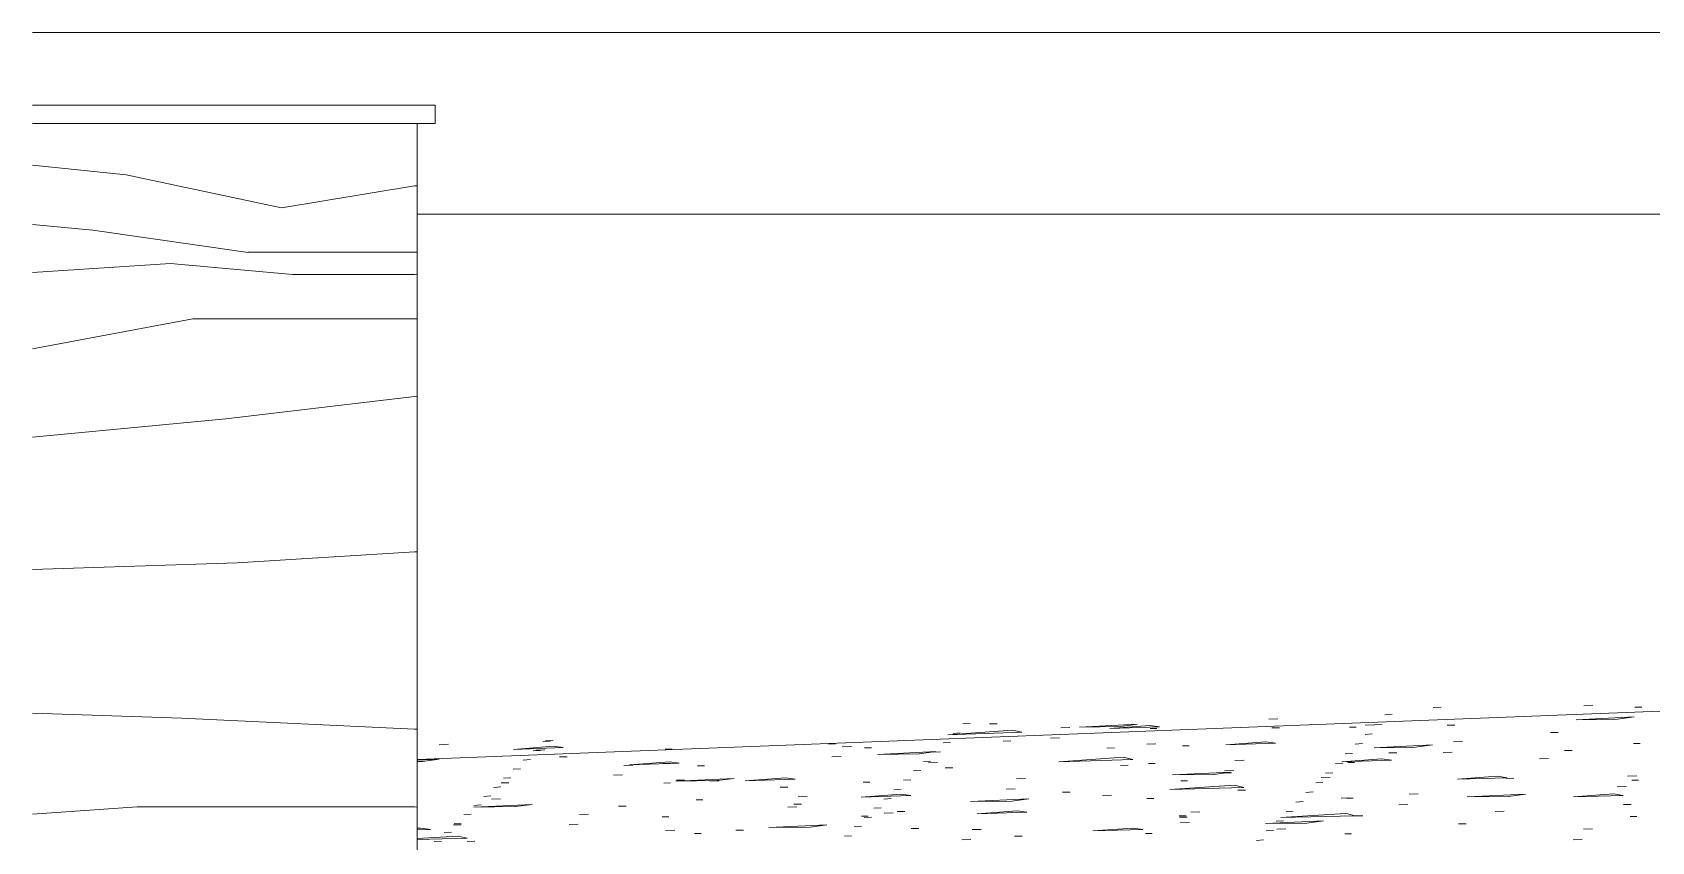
# Model space of a CAD drawing. Header units: millimetres. Extents: x 9199 to 175431, y -4466 to 35300.
# Drawn here: x 13035 to 13926, y 555 to 1000 of the extents above; entities that cross this region are included whole.
import ezdxf

# ---------------------------------------------------------------- set-up
doc = ezdxf.new("R2010")
doc.units = ezdxf.units.MM
for name, color, linetype, lineweight in [('A-FLOR', 192, 'Continuous', 9), ('A-FLOR-PATT', 8, 'Continuous', 9), ('A-WALL', 113, 'Continuous', 9), ('A-WALL-PATT', 111, 'Continuous', 9)]:
    doc.layers.add(name, color=color, linetype=linetype, lineweight=lineweight)

# ---------------------------------------------------------------- blocks, each defined once
blk = doc.blocks.new('FP_27-TKCS_MẶT ĐỨNG HƯỚNG ĐÔNG')
at = {"layer": 'A-FLOR-PATT'}
for p, q in [((13779.01, 624.81), (13782.99, 625.06)), ((13805.66, 628.9), (13809.9, 628.98)), ((13884.11, 622.1), (13916.1, 623.72)), ((13888.36, 629.88), (13893.35, 630.1)), ((13906.86, 622.42), (13916.11, 623.72)), ((13916.5, 629.02), (13920.21, 629.04)), ((13538.69, 613.93), (13574.26, 616.49)), ((13538.69, 613.93), (13579.35, 615.25)), ((13541.62, 614.66), (13545.6, 614.91)), ((13547.05, 619.84), (13551.04, 620.1)), ((13561.63, 619.85), (13565.87, 619.93)), ((13579.36, 615.26), (13574.27, 616.49)), ((13600.84, 617.66), (13605.82, 617.87)), ((13611.1, 618.06), (13643.09, 619.68)), ((13611.1, 618.06), (13633.85, 618.41)), ((13627.88, 617.37), (13649.89, 619.07)), ((13627.88, 617.37), (13655.2, 618.32)), ((13633.85, 618.41), (13643.1, 619.68)), ((13655.21, 618.32), (13649.9, 619.07)), ((13649.96, 617.39), (13653.67, 617.42)), ((13715.26, 622.51), (13720.24, 622.72)), ((13716.83, 617.65), (13721.08, 617.72)), ((13759.57, 618.13), (13763.28, 618.16)), ((13768.14, 614.11), (13772.13, 614.36)), ((13768.26, 619.21), (13773.24, 619.41)), ((13773.58, 619.46), (13777.56, 619.71)), ((13813.27, 619.16), (13817.51, 619.23)), ((13870.11, 615.06), (13874.35, 615.12)), ((13884.11, 622.1), (13906.86, 622.42)), ((13259.18, 608.42), (13264.16, 608.64)), ((13299.98, 605.88), (13322, 607.54)), ((13299.98, 605.88), (13327.31, 606.84)), ((13312.18, 605.49), (13317.16, 605.7)), ((13316.18, 610), (13320.17, 610.25)), ((13317.6, 610.77), (13321.85, 610.85)), ((13327.32, 606.84), (13322.01, 607.54)), ((13383.41, 605.89), (13387.12, 605.92)), ((13472.81, 608.87), (13477.05, 608.94)), ((13480.73, 607.25), (13485.72, 607.46)), ((13493.03, 606.73), (13496.74, 606.76)), ((13536.18, 609.48), (13540.17, 609.73)), ((13569.24, 610.46), (13573.48, 610.53)), ((13595.15, 612), (13600.14, 612.2)), ((13626.08, 606.57), (13630.33, 606.63)), ((13648.16, 608.74), (13653.14, 608.94)), ((13667.74, 607.87), (13671.45, 607.89)), ((13691.59, 608.28), (13713.6, 609.96)), ((13691.59, 608.28), (13718.91, 609.19)), ((13718.92, 609.19), (13713.61, 609.96)), ((13762.71, 608.77), (13766.7, 609.02)), ((13773.16, 606.78), (13805.15, 608.33)), ((13773.16, 606.78), (13795.91, 607.07)), ((13795.91, 607.07), (13805.16, 608.33)), ((13816.71, 610.04), (13821.7, 610.24)), ((13915.63, 609.01), (13919.34, 609.02)), ((13246.94, 599.85), (13259.14, 600.45)), ((13246.94, 599.19), (13249.89, 599.24)), ((13249.9, 599.24), (13259.14, 600.45)), ((13305.32, 599.98), (13309.3, 600.22)), ((13310.75, 604.99), (13314.74, 605.23)), ((13325.21, 601.73), (13329.46, 601.8)), ((13360.63, 597.06), (13365.61, 597.26)), ((13363.69, 597.34), (13385.71, 598.98)), ((13363.69, 597.34), (13391.02, 598.26)), ((13382.06, 598.05), (13386.3, 598.12)), ((13391.03, 598.26), (13385.72, 598.98)), ((13401.19, 596.75), (13404.9, 596.77)), ((13475.05, 601.69), (13480.04, 601.89)), ((13500.15, 603.07), (13532.15, 604.63)), ((13500.15, 603.07), (13522.9, 603.39)), ((13522.91, 603.4), (13532.15, 604.63)), ((13525.32, 599.15), (13529.31, 599.39)), ((13528.05, 598.48), (13533.04, 598.68)), ((13530.75, 604.31), (13534.74, 604.55)), ((13599.72, 599.05), (13635.3, 601.53)), ((13599.72, 599.05), (13640.38, 600.27)), ((13633.69, 597.06), (13637.94, 597.12)), ((13640.4, 600.28), (13635.31, 601.54)), ((13649.09, 598.13), (13652.8, 598.15)), ((13696.61, 599.71), (13701.59, 599.91)), ((13751.85, 598.12), (13755.83, 598.36)), ((13755.3, 598.98), (13777.31, 600.63)), ((13755.3, 598.98), (13782.62, 599.85)), ((13757.28, 603.44), (13761.26, 603.69)), ((13758.7, 598.57), (13762.41, 598.58)), ((13782.63, 599.85), (13777.32, 600.63)), ((13781.29, 603.93), (13785.53, 603.99)), ((13811.03, 604.22), (13816.01, 604.41)), ((13864.03, 600.67), (13869.02, 600.86)), ((13877.72, 605.21), (13881.96, 605.26)), ((13293.23, 587.47), (13297.48, 587.54)), ((13294.45, 589.99), (13298.44, 590.23)), ((13299.88, 594.98), (13303.87, 595.22)), ((13354.95, 591.6), (13359.93, 591.79)), ((13389.2, 588.43), (13421.2, 589.94)), ((13389.2, 588.43), (13411.95, 588.73)), ((13389.67, 588.9), (13393.91, 588.96)), ((13407.95, 588.43), (13412.93, 588.62)), ((13411.96, 588.73), (13421.2, 589.94)), ((13427.4, 588.6), (13449.42, 590.21)), ((13427.4, 588.6), (13454.73, 589.47)), ((13454.74, 589.47), (13449.43, 590.21)), ((13492.16, 587.91), (13495.87, 587.93)), ((13514.45, 588.85), (13518.44, 589.08)), ((13519.89, 593.99), (13523.87, 594.23)), ((13537.26, 595.71), (13541.5, 595.78)), ((13576.5, 589.6), (13581.49, 589.79)), ((13662.21, 591.81), (13694.21, 593.3)), ((13662.21, 591.81), (13684.96, 592.06)), ((13666.87, 588.55), (13670.58, 588.57)), ((13684.96, 592.07), (13694.21, 593.3)), ((13690.54, 592.99), (13694.78, 593.04)), ((13690.93, 593.99), (13695.91, 594.18)), ((13740.98, 587.5), (13744.97, 587.74)), ((13743.93, 590.49), (13748.91, 590.68)), ((13746.41, 592.81), (13750.4, 593.05)), ((13819.01, 589.48), (13841.02, 591.1)), ((13819.01, 589.48), (13846.33, 590.29)), ((13846.34, 590.29), (13841.03, 591.1)), ((13845.74, 589.92), (13849.98, 589.96)), ((13912.48, 591.2), (13917.47, 591.39)), ((13914.77, 589), (13918.48, 589.01)), ((13283.59, 580.03), (13287.57, 580.26)), ((13287.85, 578.58), (13292.83, 578.77)), ((13289.02, 585), (13293.01, 585.24)), ((13382.54, 587.37), (13386.25, 587.39)), ((13446.51, 585.04), (13450.75, 585.09)), ((13456.4, 579.69), (13461.39, 579.88)), ((13491.11, 579.65), (13513.13, 581.23)), ((13491.11, 579.65), (13518.44, 580.47)), ((13503.59, 578.58), (13507.58, 578.81)), ((13509.02, 583.71), (13513.01, 583.94)), ((13518.45, 580.47), (13513.14, 581.23)), ((13570.82, 583.98), (13575.81, 584.16)), ((13601.71, 582.26), (13605.96, 582.31)), ((13623.82, 580.52), (13628.81, 580.71)), ((13648.22, 578.87), (13651.93, 578.88)), ((13660.76, 583.87), (13696.33, 586.27)), ((13660.76, 583.87), (13701.42, 584.99)), ((13701.43, 584.99), (13696.34, 586.27)), ((13698.15, 583.37), (13702.39, 583.42)), ((13735.55, 582.21), (13739.54, 582.44)), ((13754.99, 579.11), (13759.23, 579.15)), ((13757.84, 579), (13761.55, 579.01)), ((13792.38, 581.17), (13797.37, 581.35)), ((13824.27, 579.74), (13856.26, 581.16)), ((13824.27, 579.74), (13847.02, 579.93)), ((13847.02, 579.93), (13856.27, 581.16)), ((13882.72, 579.76), (13904.73, 581.35)), ((13882.72, 579.76), (13910.04, 580.53)), ((13910.05, 580.53), (13904.74, 581.35)), ((13906.8, 585.32), (13911.79, 585.5)), ((13272.72, 570.1), (13276.71, 570.33)), ((13278.16, 575.06), (13282.14, 575.29)), ((13278.25, 574.15), (13310.25, 575.6)), ((13278.25, 574.15), (13301, 574.43)), ((13301.01, 574.43), (13310.25, 575.61)), ((13336.3, 569.99), (13341.28, 570.18)), ((13357.69, 574.59), (13361.93, 574.64)), ((13400.32, 578.18), (13404.03, 578.2)), ((13450.72, 574.17), (13455.7, 574.35)), ((13454.12, 575.77), (13458.36, 575.82)), ((13498.16, 573.46), (13502.14, 573.68)), ((13503.72, 570.76), (13508.71, 570.94)), ((13510.96, 571.72), (13515.2, 571.77)), ((13551.26, 577.19), (13583.26, 578.63)), ((13551.26, 577.19), (13574.01, 577.42)), ((13554.82, 570.48), (13576.84, 572.03)), ((13554.82, 570.48), (13582.15, 571.26)), ((13574.02, 577.42), (13583.26, 578.63)), ((13582.16, 571.26), (13576.85, 572.03)), ((13672.28, 571.34), (13677.26, 571.52)), ((13721.79, 568.38), (13757.37, 570.7)), ((13724.68, 571.63), (13728.67, 571.86)), ((13730.12, 576.92), (13734.1, 577.14)), ((13762.47, 569.39), (13757.38, 570.71)), ((13786.7, 575.39), (13791.68, 575.57)), ((13839.7, 571.65), (13844.68, 571.83)), ((13910.19, 575.61), (13914.44, 575.64)), ((13246.94, 562.49), (13248.94, 562.63)), ((13246.94, 561.69), (13254.25, 561.9)), ((13254.26, 561.9), (13248.95, 562.63)), ((13266.94, 564.31), (13271.18, 564.36)), ((13267.29, 565.15), (13271.28, 565.37)), ((13330.62, 564.58), (13335.6, 564.75)), ((13381.68, 568.86), (13385.39, 568.87)), ((13383.62, 561.21), (13388.6, 561.39)), ((13422.14, 561.41), (13426.38, 561.45)), ((13440.31, 562.93), (13472.31, 564.31)), ((13440.31, 562.93), (13463.06, 563.13)), ((13463.07, 563.13), (13472.31, 564.31)), ((13487.29, 563.23), (13491.28, 563.46)), ((13491.29, 569.09), (13495, 569.1)), ((13492.73, 568.34), (13496.71, 568.57)), ((13518.57, 562.35), (13522.81, 562.39)), ((13552.17, 561.73), (13557.16, 561.9)), ((13618.53, 561.1), (13640.55, 562.63)), ((13618.53, 561.1), (13645.86, 561.83)), ((13645.87, 561.83), (13640.56, 562.63)), ((13666, 569.25), (13669.71, 569.25)), ((13666.17, 568.52), (13670.41, 568.56)), ((13666.59, 565.67), (13671.58, 565.84)), ((13713.32, 565.14), (13745.32, 566.51)), ((13713.32, 565.14), (13736.07, 565.3)), ((13713.82, 561.09), (13717.81, 561.31)), ((13719.25, 566.36), (13723.24, 566.58)), ((13719.6, 561.97), (13724.58, 562.14)), ((13721.79, 568.38), (13762.45, 569.39)), ((13736.07, 565.3), (13745.32, 566.51)), ((13762.6, 569.39), (13766.84, 569.42)), ((13819.44, 564.93), (13823.68, 564.97)), ((13888.15, 562.03), (13893.14, 562.19)), ((13913.9, 569.01), (13917.61, 569)), ((13246.94, 556.81), (13269.45, 558.24)), ((13246.94, 556.32), (13274.54, 557.03)), ((13256.43, 555.27), (13260.41, 555.49)), ((13261.86, 560.2), (13265.84, 560.42)), ((13274.55, 557.03), (13269.47, 558.24)), ((13274.55, 555.29), (13278.79, 555.33)), ((13399.46, 559.62), (13403.17, 559.63)), ((13481.86, 558.14), (13485.85, 558.35)), ((13546.49, 556.15), (13551.48, 556.32)), ((13575.41, 558.11), (13579.66, 558.15)), ((13647.35, 559.62), (13651.06, 559.62)), ((13708.39, 555.84), (13712.37, 556.05)), ((13756.97, 559.44), (13760.68, 559.44)), ((13882.47, 556.19), (13887.46, 556.35))]:
    blk.add_line(p, q, dxfattribs=at)

msp = doc.modelspace()

# ---------------------------------------------------------------- hatches: boundary and pattern name
at = {"layer": 'A-WALL-PATT'}
h = msp.add_hatch(dxfattribs=at)
h.set_pattern_fill('FP_11', color=256, style=0, pattern_type=2)
h.set_pattern_definition([(0, (51388.93, 1200), (1219.2, 304.8), [50.292, -864.108, 50.292, -864.108, -4876.8]), (0, (51388.93, 1200), (1219.2, 304.8), [-1828.8, 50.292, -1778.508, 50.292, -864.108, -2133.6]), (0, (51388.93, 1200), (1219.2, 304.8), [-4572, 50.292, -559.308, 50.292, -1473.708]), (120, (51846.14, 1352.4), (-873.5645, 903.4582), [50.292, -864.108, 50.292, -5740.908]), (120, (51846.14, 1352.4), (-873.5645, 903.4582), [-964.692, -864.108, 50.292, -1778.508, -3048]), (120, (51846.14, 1352.4), (-873.5645, 903.4582), [-3657.6, 50.292, -864.108, 50.292, -2083.308]), (120, (51846.14, 1352.4), (-873.5645, 903.4582), [-4622.292, -559.308, 50.292, -1473.708]), (240, (51998.54, 1962), (-345.6355, -1208.2582), [50.292, -864.108, 50.292, -5740.908]), (240, (51998.54, 1962), (-345.6355, -1208.2582), [-964.692, -864.108, 50.292, -1778.508, -3048]), (240, (51998.54, 1962), (-345.6355, -1208.2582), [-3657.6, 50.292, -864.108, 50.292, -2083.308]), (240, (51998.54, 1962), (-345.6355, -1208.2582), [-4622.292, -559.308, 50.292, -1473.708])])
h.paths.add_polyline_path([(13035.47, 500), (13246.94, 500), (13246.94, 950), (13035.47, 950), (13035.47, 573.08)])
h = msp.add_hatch(dxfattribs=at)
h.set_pattern_fill('FP_16', color=256, style=0, pattern_type=2)
h.set_pattern_definition([(349.695, (13430.91, 869.39), (3657.598, -609.61), [68.155, -6747.38]), (0, (13497.97, 857.2), (609.6, 609.6), [67.06, -542.54]), (18.435, (13565.02, 857.2), (1219.2, 609.6), [57.83, -1869.9]), (172.875, (13619.89, 875.49), (4267.199, -609.599), [49.15, -4865.604]), (174.806, (13571.12, 881.584), (6096.004, -609.5547), [67.333, -6665.92]), (194.036, (13504.06, 887.68), (-1828.802, -609.592), [75.4, -2438.04]), (9.462, (13479.68, 869.39), (3048.005, 609.584), [37.08, -3670.97]), (353.66, (13516.256, 875.49), (-4876.801, 609.5835), [55.2, -5464.96]), (185.711, (13571.12, 869.39), (-5486.395, -609.6394), [61.264, -6065.14]), (168.69, (13510.16, 863.3), (2438.4, -609.603), [31.08, -3077.28]), (354.806, (13376.05, 863.296), (-6096.004, 609.555), [67.333, -6665.92]), (348.69, (13443.1, 857.2), (-2438.4, 609.603), [62.17, -3046.19]), (0, (13504.06, 845), (609.6, 609.6), [73.15, -536.45]), (20.556, (13577.216, 845.01), (3048, 1219.197), [52.084, -5156.34]), (3.814, (13625.984, 863.296), (8534.4012, 609.589), [91.643, -9072.654]), (354.806, (13717.424, 869.39), (-6096.004, 609.5547), [67.333, -6665.92]), (0, (13784.5, 863.3), (609.6, 609.6), [67.06, -542.54]), (5.194, (13241.936, 863.296), (6096.004, 609.555), [67.333, -6665.92]), (354.806, (13308.99, 869.39), (-6096.004, 609.555), [67.333, -6665.92]), (0, (13241.94, 875.5), (609.6, 609.6), [36.58, -573.02]), (5.194, (13278.51, 875.49), (6096.004, 609.555), [67.333, -6665.92]), (0, (13345.57, 881.6), (609.6, 609.6), [60.96, -548.64]), (10.305, (13406.53, 881.584), (-3657.598, -609.61), [68.155, -6747.38]), (5.194, (13473.584, 893.776), (6096.004, 609.5547), [67.333, -6665.92]), (354.806, (13540.64, 899.87), (-6096.004, 609.5547), [67.333, -6665.92]), (354.806, (13607.696, 893.776), (-6096.004, 609.5547), [67.333, -6665.92]), (351.87, (13674.75, 887.68), (-3657.6, 609.593), [86.21, -4224.31]), (0, (13760.1, 875.5), (609.6, 609.6), [91.44, -518.16]), (347.471, (13735.71, 509.73), (3047.999, -609.611), [56.2, -5564.033]), (354.289, (13790.576, 497.536), (-5486.395, 609.6394), [61.264, -6065.14]), (8.13, (13735.71, 509.73), (3657.6, 609.593), [43.105, -4267.42]), (9.462, (13778.38, 515.82), (3048.005, 609.584), [74.16, -3633.89]), (0, (13241.94, 528), (609.6, 609.6), [73.15, -536.45]), (350.538, (13315.09, 528.02), (-3048.005, 609.584), [37.08, -3670.97]), (201.8, (13351.66, 521.92), (1828.804, 609.587), [32.83, -3249.97]), (192.995, (13321.184, 509.73), (5486.393, 1219.2375), [81.33, -8051.747]), (352.875, (13802.77, 509.73), (-4267.1994, 609.599), [49.15, -4865.604]), (7.125, (13802.77, 509.73), (4267.1994, 609.599), [49.15, -4865.604]), (0, (13241.94, 515.8), (609.6, 609.6), [48.77, -560.83]), (194.036, (13290.7, 515.82), (-1828.802, -609.592), [50.27, -2463.18]), (356.633, (13376.048, 534.112), (-9753.5944, 609.6919), [103.81, -10277.302]), (357.709, (13479.68, 528.016), (-14630.3966, 609.6991), [152.522, -15099.665]), (3.18, (13632.08, 521.92), (10363.1983, 609.6312), [109.897, -10879.823]), (9.462, (13741.81, 528.02), (3048.005, 609.584), [111.24, -3596.81]), (10.305, (13241.936, 473.15), (-3657.598, -609.61), [68.155, -6747.38]), (15.945, (13308.99, 485.34), (-2438.404, -609.583), [88.76, -4349.196]), (0, (13394.34, 509.7), (609.6, 609.6), [79.25, -530.35]), (351.87, (13473.58, 509.73), (-3657.6, 609.593), [86.21, -4224.31]), (3.576, (13558.928, 497.536), (9144.003, 609.5468), [97.726, -9674.906]), (351.254, (13656.464, 503.63), (4267.201, -609.5878), [80.18, -7937.856]), (345.964, (13735.71, 491.44), (-1828.802, 609.592), [75.4, -2438.04]), (0, (13808.86, 473.15), (609.6, 609.6), [42.67, -566.93]), (174.806, (13376.05, 534.11), (6096.004, -609.555), [134.665, -6598.587]), (355.236, (13241.936, 570.69), (-6705.5965, 609.6414), [146.81, -7193.745]), (0, (13388.24, 558.5), (609.6, 609.6), [140.2, -469.4]), (4.086, (13528.45, 558.496), (7924.795, 609.6527), [171.123, -8385.02]), (0, (13699.14, 570.7), (609.6, 609.6), [152.4, -457.2]), (7.125, (13241.936, 442.67), (4267.199, 609.599), [147.44, -4767.31]), (6.34, (13388.24, 460.96), (4876.801, 609.5835), [110.4, -5409.76]), (357.51, (13497.968, 473.152), (-13411.197, 609.7044), [140.34, -13893.706]), (353.48, (13638.176, 467.056), (-15849.59217, 1828.85517), [214.749, -21260.135]), (3.013, (13241.936, 838.912), (10972.7972, 609.6408), [115.984, -11482.446]), (351.87, (13357.76, 845.01), (-3657.6, 609.593), [129.316, -4181.21]), (357.614, (13485.776, 826.72), (-14020.7994, 609.6137), [146.43, -14496.664]), (10.62, (13632.08, 820.624), (-6705.5925, -1219.2397), [99.236, -9824.334]), (0, (13729.6, 838.9), (609.6, 609.6), [121.92, -487.68]), (356.82, (13241.936, 912.064), (-10363.1983, 609.6312), [109.897, -10879.823]), (6.009, (13351.664, 905.968), (-6095.999, -609.5992), [116.464, -11529.93]), (6.71, (13467.488, 918.16), (-5486.3973, -609.6157), [104.346, -10330.325]), (354.289, (13571.12, 930.35), (-5486.395, 609.6394), [122.53, -6003.877]), (347.905, (13693.04, 918.16), (-5486.3949, 1219.223), [87.28, -8640.862]), (9.462, (13778.38, 899.87), (3048.005, 609.584), [74.16, -3633.89]), (3.814, (13241.936, 796.24), (8534.401, 609.589), [91.643, -9072.654]), (347.196, (13333.376, 802.336), (-7924.809, 1828.7633), [137.532, -13615.67]), (0, (13467.5, 771.86), (609.6, 609.6), [152.4, -457.2]), (5.44, (13619.888, 771.856), (-6705.6025, -609.5609), [128.595, -12730.932]), (6.71, (13747.904, 784.048), (-5486.3973, -609.6157), [104.346, -10330.325]), (0, (13241.94, 954.74), (609.6, 609.6), [103.63, -505.97]), (8.13, (13345.57, 954.74), (3657.6, 609.593), [172.42, -4138.1]), (357.614, (13516.256, 979.12), (-14020.7994, 609.6137), [146.43, -14496.664]), (354.472, (13662.56, 973.024), (12801.591, -1219.3029), [189.859, -18796.025]), (6.843, (13241.936, 400), (-10363.195, -1219.2413), [153.494, -15195.842]), (0, (13394.34, 418.3), (609.6, 609.6), [170.7, -438.9]), (356.348, (13565.024, 418.288), (-18897.60496, 1219.12666), [287.095, -28422.422]), (0, (13241.94, 613.36), (609.6, 609.6), [146.3, -463.3]), (4.764, (13388.24, 613.36), (6705.5965, 609.6414), [146.81, -7193.745]), (358.152, (13534.544, 625.552), (-18287.99624, 609.7241), [189.074, -18718.355]), (357.274, (13723.52, 619.456), (-12192.0042, 609.5342), [128.16, -12687.945]), (354.806, (13241.936, 710.896), (-6096.004, 609.555), [134.665, -6598.587]), (0, (13376.05, 698.7), (609.6, 609.6), [195.07, -414.53]), (1.909, (13571.12, 698.704), (17678.40105, 609.5532), [182.982, -18115.176]), (3.576, (13754, 704.8), (9144.003, 609.5468), [97.726, -9674.906])])
h.paths.add_polyline_path([(13035.47, 500), (13246.94, 500), (13246.94, 950), (13035.47, 950), (13035.47, 573.08)])

# ---------------------------------------------------------------- linework, layer by layer
at = {"layer": 'A-FLOR'}
for p, q in [((13035.47, 1000), (14388.23, 1000)), ((13035.47, 960), (13256.94, 960)), ((13256.94, 960), (13256.94, 950)), ((13256.94, 950), (13035.47, 950)), ((13246.94, 900), (17226.94, 900)), ((13246.94, 600.39), (17226.94, 754.22))]:
    msp.add_line(p, q, dxfattribs=at)
at = {"layer": 'A-WALL'}
msp.add_line((13246.94, 500), (13246.94, 950), dxfattribs=at)

# ---------------------------------------------------------------- block references
at = {"layer": 'A-FLOR'}
msp.add_blockref('FP_27-TKCS_MẶT ĐỨNG HƯỚNG ĐÔNG', (0, 0), dxfattribs=at)

doc.saveas('drawing.dxf')
